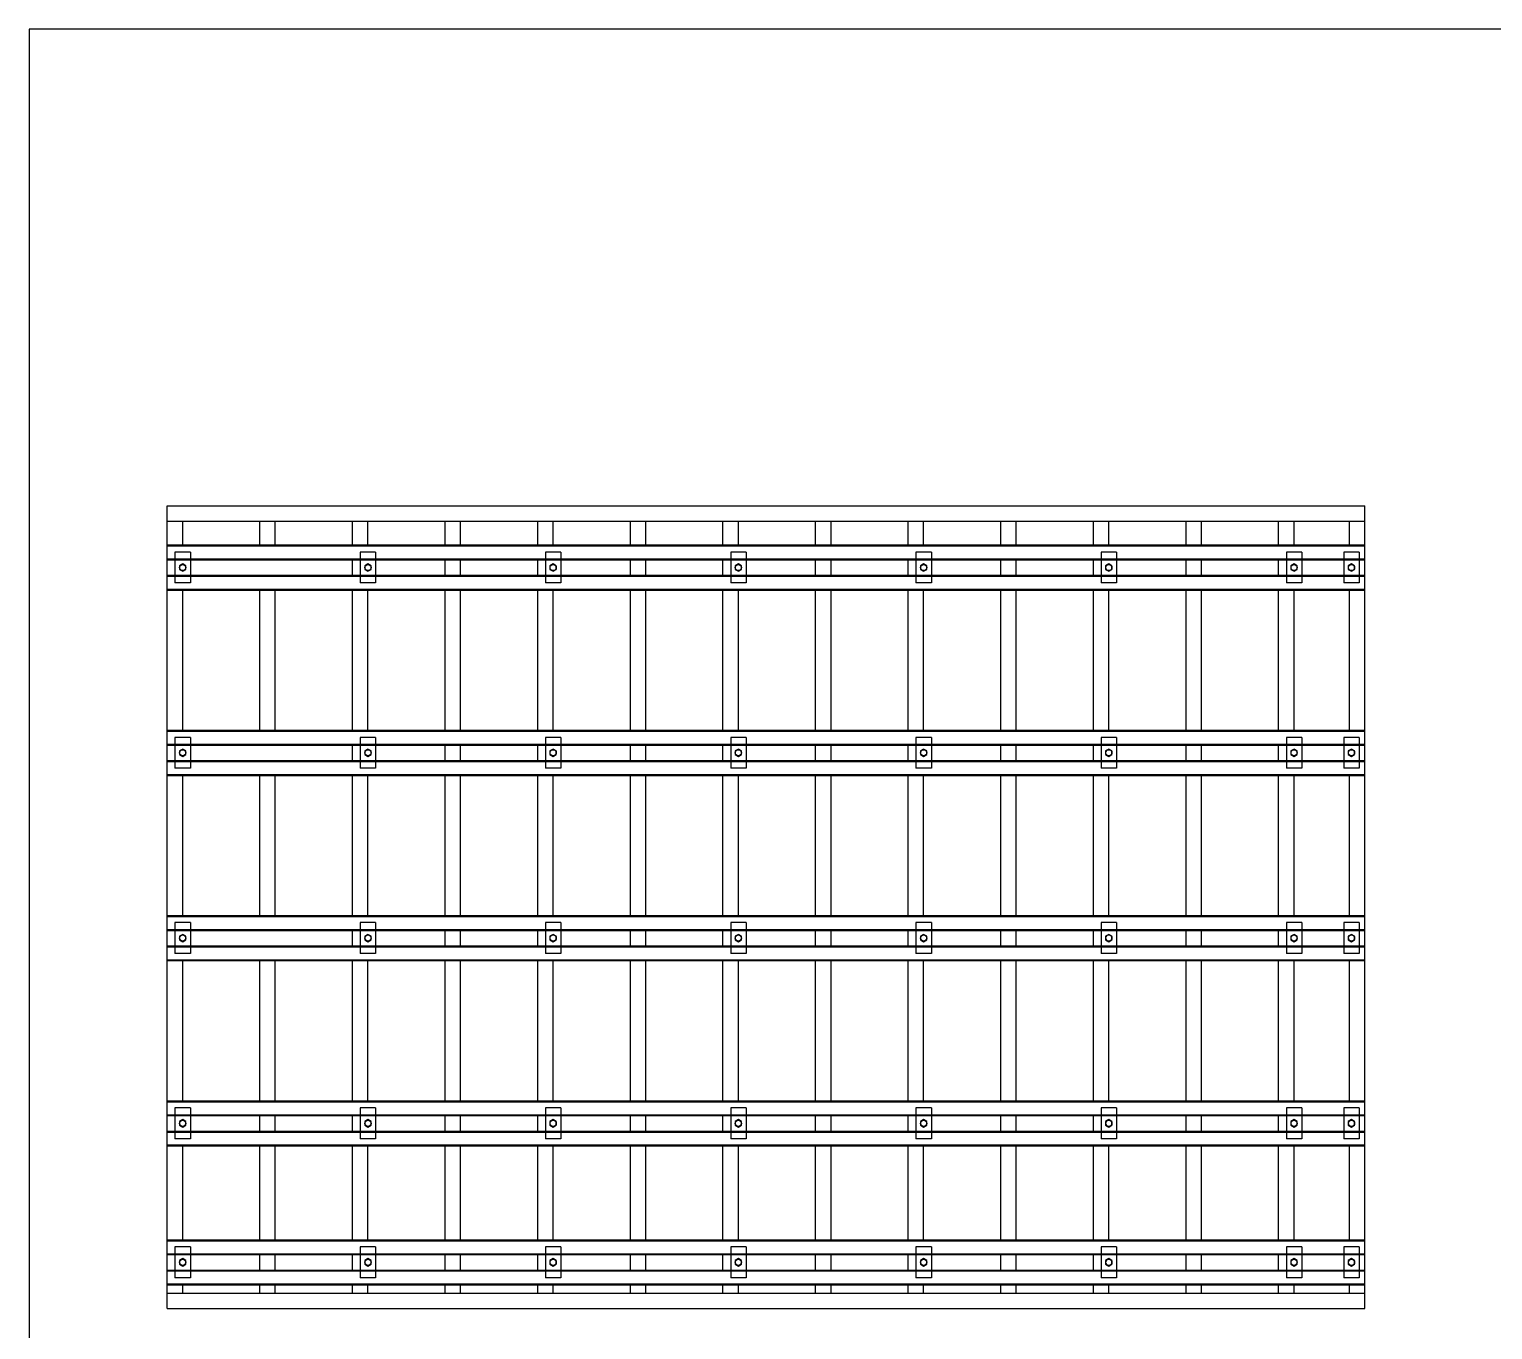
# Model space of a CAD drawing. Header units: metres. Extents: x 0 to 193, y 0 to 136.
# Drawn here: x 0 to 94.8, y 52.3 to 136.5 of the extents above; entities that cross this region are included whole.
import ezdxf

# ---------------------------------------------------------------- set-up
doc = ezdxf.new("R2010")
doc.units = ezdxf.units.M

msp = doc.modelspace()

# ---------------------------------------------------------------- linework, layer by layer
for p, q in [((8.94, 53.64), (8.94, 105.64)), ((8.94, 105.64), (86.53, 105.64)), ((86.53, 53.64), (86.53, 105.64)), ((8.94, 104.64), (86.53, 104.64)), ((9.94, 103.1), (9.94, 104.64)), ((14.94, 103.1), (14.94, 104.64)), ((15.94, 103.1), (15.94, 104.64)), ((20.94, 103.1), (20.94, 104.64)), ((21.94, 103.1), (21.94, 104.64)), ((26.94, 103.1), (26.94, 104.64)), ((27.94, 103.1), (27.94, 104.64)), ((32.94, 103.1), (32.94, 104.64)), ((33.94, 103.1), (33.94, 104.64)), ((38.94, 103.1), (38.94, 104.64)), ((39.94, 103.1), (39.94, 104.64)), ((44.94, 103.1), (44.94, 104.64)), ((45.94, 103.1), (45.94, 104.64)), ((50.94, 103.1), (50.94, 104.64)), ((51.94, 103.1), (51.94, 104.64)), ((56.94, 103.1), (56.94, 104.64)), ((57.94, 103.1), (57.94, 104.64)), ((62.94, 103.1), (62.94, 104.64)), ((63.94, 103.1), (63.94, 104.64)), ((68.94, 103.1), (68.94, 104.64)), ((69.94, 103.1), (69.94, 104.64)), ((74.94, 103.1), (74.94, 104.64)), ((75.94, 103.1), (75.94, 104.64)), ((80.94, 103.1), (80.94, 104.64)), ((81.94, 103.1), (81.94, 104.64)), ((85.53, 103.1), (85.53, 104.64)), ((8.94, 103.1), (86.53, 103.1)), ((8.94, 103.04), (86.53, 103.04)), ((9.44, 102.64), (9.44, 100.64)), ((10.44, 102.64), (9.44, 102.64)), ((10.44, 102.64), (10.44, 100.64)), ((22.44, 102.64), (21.44, 102.64)), ((21.44, 102.64), (21.44, 100.64)), ((22.44, 102.64), (22.44, 100.64)), ((33.44, 102.64), (33.44, 100.64)), ((34.44, 102.64), (33.44, 102.64)), ((34.44, 102.64), (34.44, 100.64)), ((45.44, 102.64), (45.44, 100.64)), ((46.44, 102.64), (45.44, 102.64)), ((46.44, 102.64), (46.44, 100.64)), ((57.44, 102.64), (57.44, 100.64)), ((58.44, 102.64), (57.44, 102.64)), ((58.44, 102.64), (58.44, 100.64)), ((69.44, 102.64), (69.44, 100.64)), ((70.44, 102.64), (69.44, 102.64)), ((70.44, 102.64), (70.44, 100.64)), ((81.44, 102.64), (81.44, 100.64)), ((82.44, 102.64), (81.44, 102.64)), ((82.44, 102.64), (82.44, 100.64)), ((86.16, 102.64), (85.16, 102.64)), ((85.16, 102.64), (85.16, 100.64)), ((86.16, 102.64), (86.16, 100.64)), ((8.94, 102.2), (86.53, 102.2)), ((8.94, 102.14), (86.53, 102.14)), ((9.94, 101.88), (9.73, 101.76)), ((9.73, 101.76), (9.73, 101.52)), ((9.73, 101.52), (9.94, 101.4)), ((10.14, 101.76), (9.94, 101.88)), ((9.94, 101.4), (10.14, 101.52)), ((10.14, 101.52), (10.14, 101.76)), ((20.94, 101.14), (20.94, 102.14)), ((21.94, 101.88), (21.73, 101.76)), ((21.73, 101.76), (21.73, 101.52)), ((21.73, 101.52), (21.94, 101.4)), ((22.14, 101.76), (21.94, 101.88)), ((21.94, 101.4), (22.14, 101.52)), ((22.14, 101.52), (22.14, 101.76)), ((26.94, 101.14), (26.94, 102.14)), ((27.94, 101.14), (27.94, 102.14)), ((32.94, 101.14), (32.94, 102.14)), ((33.94, 101.88), (33.73, 101.76)), ((33.73, 101.76), (33.73, 101.52)), ((33.73, 101.52), (33.94, 101.4)), ((34.14, 101.76), (33.94, 101.88)), ((33.94, 101.4), (34.14, 101.52)), ((34.14, 101.52), (34.14, 101.76)), ((38.94, 101.14), (38.94, 102.14)), ((39.94, 101.14), (39.94, 102.14)), ((44.94, 101.14), (44.94, 102.14)), ((45.94, 101.88), (45.73, 101.76)), ((45.73, 101.76), (45.73, 101.52)), ((45.73, 101.52), (45.94, 101.4)), ((46.14, 101.76), (45.94, 101.88)), ((45.94, 101.4), (46.14, 101.52)), ((46.14, 101.52), (46.14, 101.76)), ((50.94, 101.14), (50.94, 102.14)), ((51.94, 101.14), (51.94, 102.14)), ((56.94, 101.14), (56.94, 102.14)), ((57.94, 101.88), (57.73, 101.76)), ((57.73, 101.76), (57.73, 101.52)), ((57.73, 101.52), (57.94, 101.4)), ((58.14, 101.76), (57.94, 101.88)), ((57.94, 101.4), (58.14, 101.52)), ((58.14, 101.52), (58.14, 101.76)), ((62.94, 101.14), (62.94, 102.14)), ((63.94, 101.14), (63.94, 102.14)), ((68.94, 101.14), (68.94, 102.14)), ((69.94, 101.88), (69.73, 101.76)), ((69.73, 101.76), (69.73, 101.52)), ((69.73, 101.52), (69.94, 101.4)), ((70.14, 101.76), (69.94, 101.88)), ((69.94, 101.4), (70.14, 101.52)), ((70.14, 101.52), (70.14, 101.76)), ((74.94, 101.14), (74.94, 102.14)), ((75.94, 101.14), (75.94, 102.14)), ((80.94, 101.14), (80.94, 102.14)), ((81.94, 101.88), (81.73, 101.76)), ((81.73, 101.76), (81.73, 101.52)), ((81.73, 101.52), (81.94, 101.4)), ((82.14, 101.76), (81.94, 101.88)), ((81.94, 101.4), (82.14, 101.52)), ((82.14, 101.52), (82.14, 101.76)), ((85.66, 101.88), (85.45, 101.76)), ((85.45, 101.76), (85.45, 101.52)), ((85.45, 101.52), (85.66, 101.4)), ((85.86, 101.76), (85.66, 101.88)), ((85.66, 101.4), (85.86, 101.52)), ((85.86, 101.52), (85.86, 101.76)), ((8.94, 101.14), (86.53, 101.14)), ((8.94, 101.08), (86.53, 101.08)), ((10.44, 100.64), (9.44, 100.64)), ((22.44, 100.64), (21.44, 100.64)), ((34.44, 100.64), (33.44, 100.64)), ((46.44, 100.64), (45.44, 100.64)), ((58.44, 100.64), (57.44, 100.64)), ((70.44, 100.64), (69.44, 100.64)), ((82.44, 100.64), (81.44, 100.64)), ((86.16, 100.64), (85.16, 100.64)), ((8.94, 100.24), (86.53, 100.24)), ((8.94, 100.18), (86.53, 100.18)), ((9.94, 91.1), (9.94, 100.18)), ((14.94, 91.1), (14.94, 100.18)), ((15.94, 91.1), (15.94, 100.18)), ((20.94, 91.1), (20.94, 100.18)), ((20.94, 99.64), (20.94, 100.18)), ((21.94, 91.1), (21.94, 100.18)), ((21.94, 99.64), (21.94, 100.18)), ((26.94, 91.1), (26.94, 100.18)), ((26.94, 99.64), (26.94, 100.18)), ((27.94, 91.1), (27.94, 100.18)), ((27.94, 99.64), (27.94, 100.18)), ((32.94, 91.1), (32.94, 100.18)), ((32.94, 99.64), (32.94, 100.18)), ((33.94, 91.1), (33.94, 100.18)), ((33.94, 99.64), (33.94, 100.18)), ((38.94, 91.1), (38.94, 100.18)), ((38.94, 99.64), (38.94, 100.18)), ((39.94, 91.1), (39.94, 100.18)), ((39.94, 99.64), (39.94, 100.18)), ((44.94, 91.1), (44.94, 100.18)), ((44.94, 99.64), (44.94, 100.18)), ((45.94, 91.1), (45.94, 100.18)), ((45.94, 99.64), (45.94, 100.18)), ((50.94, 91.1), (50.94, 100.18)), ((50.94, 99.64), (50.94, 100.18)), ((51.94, 91.1), (51.94, 100.18)), ((51.94, 99.64), (51.94, 100.18)), ((56.94, 91.1), (56.94, 100.18)), ((56.94, 99.64), (56.94, 100.18)), ((57.94, 91.1), (57.94, 100.18)), ((57.94, 99.64), (57.94, 100.18)), ((62.94, 91.1), (62.94, 100.18)), ((62.94, 99.64), (62.94, 100.18)), ((63.94, 91.1), (63.94, 100.18)), ((63.94, 99.64), (63.94, 100.18)), ((68.94, 91.1), (68.94, 100.18)), ((68.94, 99.64), (68.94, 100.18)), ((69.94, 91.1), (69.94, 100.18)), ((69.94, 99.64), (69.94, 100.18)), ((74.94, 91.1), (74.94, 100.18)), ((74.94, 99.64), (74.94, 100.18)), ((75.94, 91.1), (75.94, 100.18)), ((75.94, 99.64), (75.94, 100.18)), ((80.94, 91.1), (80.94, 100.18)), ((80.94, 99.64), (80.94, 100.18)), ((81.94, 91.1), (81.94, 100.18)), ((81.94, 99.64), (81.94, 100.18)), ((85.53, 91.1), (85.53, 100.18)), ((8.94, 91.1), (86.53, 91.1)), ((8.94, 91.04), (86.53, 91.04)), ((8.94, 90.2), (86.53, 90.2)), ((8.94, 90.14), (86.53, 90.14)), ((9.44, 90.64), (9.44, 88.64)), ((10.44, 90.64), (9.44, 90.64)), ((10.44, 90.64), (10.44, 88.64)), ((20.94, 89.14), (20.94, 90.14)), ((22.44, 90.64), (21.44, 90.64)), ((21.44, 90.64), (21.44, 88.64)), ((22.44, 90.64), (22.44, 88.64)), ((26.94, 89.14), (26.94, 90.14)), ((27.94, 89.14), (27.94, 90.14)), ((32.94, 89.14), (32.94, 90.14)), ((33.44, 90.64), (33.44, 88.64)), ((34.44, 90.64), (33.44, 90.64)), ((34.44, 90.64), (34.44, 88.64)), ((38.94, 89.14), (38.94, 90.14)), ((39.94, 89.14), (39.94, 90.14)), ((44.94, 89.14), (44.94, 90.14)), ((45.44, 90.64), (45.44, 88.64)), ((46.44, 90.64), (45.44, 90.64)), ((46.44, 90.64), (46.44, 88.64)), ((50.94, 89.14), (50.94, 90.14)), ((51.94, 89.14), (51.94, 90.14)), ((56.94, 89.14), (56.94, 90.14)), ((57.44, 90.64), (57.44, 88.64)), ((58.44, 90.64), (57.44, 90.64)), ((58.44, 90.64), (58.44, 88.64)), ((62.94, 89.14), (62.94, 90.14)), ((63.94, 89.14), (63.94, 90.14)), ((68.94, 89.14), (68.94, 90.14)), ((69.44, 90.64), (69.44, 88.64)), ((70.44, 90.64), (69.44, 90.64)), ((70.44, 90.64), (70.44, 88.64)), ((74.94, 89.14), (74.94, 90.14)), ((75.94, 89.14), (75.94, 90.14)), ((80.94, 89.14), (80.94, 90.14)), ((81.44, 90.64), (81.44, 88.64)), ((82.44, 90.64), (81.44, 90.64)), ((82.44, 90.64), (82.44, 88.64)), ((85.16, 90.64), (85.16, 88.64)), ((86.16, 90.64), (85.16, 90.64)), ((86.16, 90.64), (86.16, 88.64)), ((8.94, 89.14), (86.53, 89.14)), ((9.94, 89.88), (9.73, 89.76)), ((9.73, 89.76), (9.73, 89.52)), ((9.73, 89.52), (9.94, 89.4)), ((10.14, 89.76), (9.94, 89.88)), ((9.94, 89.4), (10.14, 89.52)), ((10.14, 89.52), (10.14, 89.76)), ((21.94, 89.88), (21.73, 89.76)), ((21.73, 89.76), (21.73, 89.52)), ((21.73, 89.52), (21.94, 89.4)), ((22.14, 89.76), (21.94, 89.88)), ((21.94, 89.4), (22.14, 89.52)), ((22.14, 89.52), (22.14, 89.76)), ((33.94, 89.88), (33.73, 89.76)), ((33.73, 89.76), (33.73, 89.52)), ((33.73, 89.52), (33.94, 89.4)), ((34.14, 89.76), (33.94, 89.88)), ((33.94, 89.4), (34.14, 89.52)), ((34.14, 89.52), (34.14, 89.76)), ((45.94, 89.88), (45.73, 89.76)), ((45.73, 89.76), (45.73, 89.52)), ((45.73, 89.52), (45.94, 89.4)), ((46.14, 89.76), (45.94, 89.88)), ((45.94, 89.4), (46.14, 89.52)), ((46.14, 89.52), (46.14, 89.76)), ((57.94, 89.88), (57.73, 89.76)), ((57.73, 89.76), (57.73, 89.52)), ((57.73, 89.52), (57.94, 89.4)), ((58.14, 89.76), (57.94, 89.88)), ((57.94, 89.4), (58.14, 89.52)), ((58.14, 89.52), (58.14, 89.76)), ((69.94, 89.88), (69.73, 89.76)), ((69.73, 89.76), (69.73, 89.52)), ((69.73, 89.52), (69.94, 89.4)), ((70.14, 89.76), (69.94, 89.88)), ((69.94, 89.4), (70.14, 89.52)), ((70.14, 89.52), (70.14, 89.76)), ((81.94, 89.88), (81.73, 89.76)), ((81.73, 89.76), (81.73, 89.52)), ((81.73, 89.52), (81.94, 89.4)), ((82.14, 89.76), (81.94, 89.88)), ((81.94, 89.4), (82.14, 89.52)), ((82.14, 89.52), (82.14, 89.76)), ((85.66, 89.88), (85.45, 89.76)), ((85.45, 89.76), (85.45, 89.52)), ((85.45, 89.52), (85.66, 89.4)), ((85.86, 89.76), (85.66, 89.88)), ((85.66, 89.4), (85.86, 89.52)), ((85.86, 89.52), (85.86, 89.76)), ((8.94, 89.08), (86.53, 89.08)), ((8.94, 88.24), (86.53, 88.24)), ((8.94, 88.18), (86.53, 88.18)), ((10.44, 88.64), (9.44, 88.64)), ((9.94, 79.1), (9.94, 88.18)), ((14.94, 79.1), (14.94, 88.18)), ((15.94, 79.1), (15.94, 88.18)), ((20.94, 79.1), (20.94, 88.18)), ((20.94, 87.64), (20.94, 88.18)), ((22.44, 88.64), (21.44, 88.64)), ((21.94, 79.1), (21.94, 88.18)), ((21.94, 87.64), (21.94, 88.18)), ((26.94, 79.1), (26.94, 88.18)), ((26.94, 87.64), (26.94, 88.18)), ((27.94, 79.1), (27.94, 88.18)), ((27.94, 87.64), (27.94, 88.18)), ((32.94, 79.1), (32.94, 88.18)), ((32.94, 87.64), (32.94, 88.18)), ((34.44, 88.64), (33.44, 88.64)), ((33.94, 79.1), (33.94, 88.18)), ((33.94, 87.64), (33.94, 88.18)), ((38.94, 79.1), (38.94, 88.18)), ((38.94, 87.64), (38.94, 88.18)), ((39.94, 79.1), (39.94, 88.18)), ((39.94, 87.64), (39.94, 88.18)), ((44.94, 79.1), (44.94, 88.18)), ((44.94, 87.64), (44.94, 88.18)), ((46.44, 88.64), (45.44, 88.64)), ((45.94, 79.1), (45.94, 88.18)), ((45.94, 87.64), (45.94, 88.18)), ((50.94, 79.1), (50.94, 88.18)), ((50.94, 87.64), (50.94, 88.18)), ((51.94, 79.1), (51.94, 88.18)), ((51.94, 87.64), (51.94, 88.18)), ((56.94, 79.1), (56.94, 88.18)), ((56.94, 87.64), (56.94, 88.18)), ((58.44, 88.64), (57.44, 88.64)), ((57.94, 79.1), (57.94, 88.18)), ((57.94, 87.64), (57.94, 88.18)), ((62.94, 79.1), (62.94, 88.18)), ((62.94, 87.64), (62.94, 88.18)), ((63.94, 79.1), (63.94, 88.18)), ((63.94, 87.64), (63.94, 88.18)), ((68.94, 79.1), (68.94, 88.18)), ((68.94, 87.64), (68.94, 88.18)), ((70.44, 88.64), (69.44, 88.64)), ((69.94, 79.1), (69.94, 88.18)), ((69.94, 87.64), (69.94, 88.18)), ((74.94, 79.1), (74.94, 88.18)), ((74.94, 87.64), (74.94, 88.18)), ((75.94, 79.1), (75.94, 88.18)), ((75.94, 87.64), (75.94, 88.18)), ((80.94, 79.1), (80.94, 88.18)), ((80.94, 87.64), (80.94, 88.18)), ((82.44, 88.64), (81.44, 88.64)), ((81.94, 79.1), (81.94, 88.18)), ((81.94, 87.64), (81.94, 88.18)), ((86.16, 88.64), (85.16, 88.64)), ((85.53, 79.1), (85.53, 88.18)), ((8.94, 79.1), (86.53, 79.1)), ((8.94, 79.04), (86.53, 79.04)), ((8.94, 78.2), (86.53, 78.2)), ((8.94, 78.14), (86.53, 78.14)), ((9.44, 78.64), (9.44, 76.64)), ((10.44, 78.64), (9.44, 78.64)), ((9.94, 77.88), (9.73, 77.76)), ((9.73, 77.76), (9.73, 77.52)), ((10.14, 77.76), (9.94, 77.88)), ((10.14, 77.52), (10.14, 77.76)), ((10.44, 78.64), (10.44, 76.64)), ((20.94, 77.14), (20.94, 78.14)), ((22.44, 78.64), (21.44, 78.64)), ((21.44, 78.64), (21.44, 76.64)), ((21.94, 77.88), (21.73, 77.76)), ((21.73, 77.76), (21.73, 77.52)), ((22.14, 77.76), (21.94, 77.88)), ((22.14, 77.52), (22.14, 77.76)), ((22.44, 78.64), (22.44, 76.64)), ((26.94, 77.14), (26.94, 78.14)), ((27.94, 77.14), (27.94, 78.14)), ((32.94, 77.14), (32.94, 78.14)), ((33.44, 78.64), (33.44, 76.64)), ((34.44, 78.64), (33.44, 78.64)), ((33.94, 77.88), (33.73, 77.76)), ((33.73, 77.76), (33.73, 77.52)), ((34.14, 77.76), (33.94, 77.88)), ((34.14, 77.52), (34.14, 77.76)), ((34.44, 78.64), (34.44, 76.64)), ((38.94, 77.14), (38.94, 78.14)), ((39.94, 77.14), (39.94, 78.14)), ((44.94, 77.14), (44.94, 78.14)), ((45.44, 78.64), (45.44, 76.64)), ((46.44, 78.64), (45.44, 78.64)), ((45.94, 77.88), (45.73, 77.76)), ((45.73, 77.76), (45.73, 77.52)), ((46.14, 77.76), (45.94, 77.88)), ((46.14, 77.52), (46.14, 77.76)), ((46.44, 78.64), (46.44, 76.64)), ((50.94, 77.14), (50.94, 78.14)), ((51.94, 77.14), (51.94, 78.14)), ((56.94, 77.14), (56.94, 78.14)), ((57.44, 78.64), (57.44, 76.64)), ((58.44, 78.64), (57.44, 78.64)), ((57.94, 77.88), (57.73, 77.76)), ((57.73, 77.76), (57.73, 77.52)), ((58.14, 77.76), (57.94, 77.88)), ((58.14, 77.52), (58.14, 77.76)), ((58.44, 78.64), (58.44, 76.64)), ((62.94, 77.14), (62.94, 78.14)), ((63.94, 77.14), (63.94, 78.14)), ((68.94, 77.14), (68.94, 78.14)), ((69.44, 78.64), (69.44, 76.64)), ((70.44, 78.64), (69.44, 78.64)), ((69.94, 77.88), (69.73, 77.76)), ((69.73, 77.76), (69.73, 77.52)), ((70.14, 77.76), (69.94, 77.88)), ((70.14, 77.52), (70.14, 77.76)), ((70.44, 78.64), (70.44, 76.64)), ((74.94, 77.14), (74.94, 78.14)), ((75.94, 77.14), (75.94, 78.14)), ((80.94, 77.14), (80.94, 78.14)), ((81.44, 78.64), (81.44, 76.64)), ((82.44, 78.64), (81.44, 78.64)), ((81.94, 77.88), (81.73, 77.76)), ((81.73, 77.76), (81.73, 77.52)), ((82.14, 77.76), (81.94, 77.88)), ((82.14, 77.52), (82.14, 77.76)), ((82.44, 78.64), (82.44, 76.64)), ((86.16, 78.64), (85.16, 78.64)), ((85.16, 78.64), (85.16, 76.64)), ((85.66, 77.88), (85.45, 77.76)), ((85.45, 77.76), (85.45, 77.52)), ((85.86, 77.76), (85.66, 77.88)), ((85.86, 77.52), (85.86, 77.76)), ((86.16, 78.64), (86.16, 76.64)), ((8.94, 77.14), (86.53, 77.14)), ((8.94, 77.08), (86.53, 77.08)), ((9.73, 77.52), (9.94, 77.4)), ((9.94, 77.4), (10.14, 77.52)), ((21.73, 77.52), (21.94, 77.4)), ((21.94, 77.4), (22.14, 77.52)), ((33.73, 77.52), (33.94, 77.4)), ((33.94, 77.4), (34.14, 77.52)), ((45.73, 77.52), (45.94, 77.4)), ((45.94, 77.4), (46.14, 77.52)), ((57.73, 77.52), (57.94, 77.4)), ((57.94, 77.4), (58.14, 77.52)), ((69.73, 77.52), (69.94, 77.4)), ((69.94, 77.4), (70.14, 77.52)), ((81.73, 77.52), (81.94, 77.4)), ((81.94, 77.4), (82.14, 77.52)), ((85.45, 77.52), (85.66, 77.4)), ((85.66, 77.4), (85.86, 77.52)), ((8.94, 76.24), (86.53, 76.24)), ((8.94, 76.18), (86.53, 76.18)), ((10.44, 76.64), (9.44, 76.64)), ((9.94, 67.1), (9.94, 76.18)), ((14.94, 67.1), (14.94, 76.18)), ((15.94, 67.1), (15.94, 76.18)), ((20.94, 67.1), (20.94, 76.18)), ((20.94, 75.64), (20.94, 76.18)), ((22.44, 76.64), (21.44, 76.64)), ((21.94, 67.1), (21.94, 76.18)), ((21.94, 75.64), (21.94, 76.18)), ((26.94, 67.1), (26.94, 76.18)), ((26.94, 75.64), (26.94, 76.18)), ((27.94, 67.1), (27.94, 76.18)), ((27.94, 75.64), (27.94, 76.18)), ((32.94, 67.1), (32.94, 76.18)), ((32.94, 75.64), (32.94, 76.18)), ((34.44, 76.64), (33.44, 76.64)), ((33.94, 67.1), (33.94, 76.18)), ((33.94, 75.64), (33.94, 76.18)), ((38.94, 67.1), (38.94, 76.18)), ((38.94, 75.64), (38.94, 76.18)), ((39.94, 67.1), (39.94, 76.18)), ((39.94, 75.64), (39.94, 76.18)), ((44.94, 67.1), (44.94, 76.18)), ((44.94, 75.64), (44.94, 76.18)), ((46.44, 76.64), (45.44, 76.64)), ((45.94, 67.1), (45.94, 76.18)), ((45.94, 75.64), (45.94, 76.18)), ((50.94, 67.1), (50.94, 76.18)), ((50.94, 75.64), (50.94, 76.18)), ((51.94, 67.1), (51.94, 76.18)), ((51.94, 75.64), (51.94, 76.18)), ((56.94, 67.1), (56.94, 76.18)), ((56.94, 75.64), (56.94, 76.18)), ((58.44, 76.64), (57.44, 76.64)), ((57.94, 67.1), (57.94, 76.18)), ((57.94, 75.64), (57.94, 76.18)), ((62.94, 67.1), (62.94, 76.18)), ((62.94, 75.64), (62.94, 76.18)), ((63.94, 67.1), (63.94, 76.18)), ((63.94, 75.64), (63.94, 76.18)), ((68.94, 67.1), (68.94, 76.18)), ((68.94, 75.64), (68.94, 76.18)), ((70.44, 76.64), (69.44, 76.64)), ((69.94, 67.1), (69.94, 76.18)), ((69.94, 75.64), (69.94, 76.18)), ((74.94, 67.1), (74.94, 76.18)), ((74.94, 75.64), (74.94, 76.18)), ((75.94, 67.1), (75.94, 76.18)), ((75.94, 75.64), (75.94, 76.18)), ((80.94, 67.1), (80.94, 76.18)), ((80.94, 75.64), (80.94, 76.18)), ((82.44, 76.64), (81.44, 76.64)), ((81.94, 67.1), (81.94, 76.18)), ((81.94, 75.64), (81.94, 76.18)), ((86.16, 76.64), (85.16, 76.64)), ((85.53, 67.1), (85.53, 76.18)), ((8.94, 67.1), (86.53, 67.1)), ((8.94, 67.04), (86.53, 67.04)), ((9.44, 66.64), (9.44, 64.64)), ((10.44, 66.64), (9.44, 66.64)), ((10.44, 66.64), (10.44, 64.64)), ((22.44, 66.64), (21.44, 66.64)), ((21.44, 66.64), (21.44, 64.64)), ((22.44, 66.64), (22.44, 64.64)), ((33.44, 66.64), (33.44, 64.64)), ((34.44, 66.64), (33.44, 66.64)), ((34.44, 66.64), (34.44, 64.64)), ((45.44, 66.64), (45.44, 64.64)), ((46.44, 66.64), (45.44, 66.64)), ((46.44, 66.64), (46.44, 64.64)), ((58.44, 66.64), (57.44, 66.64)), ((57.44, 66.64), (57.44, 64.64)), ((58.44, 66.64), (58.44, 64.64)), ((70.44, 66.64), (69.44, 66.64)), ((69.44, 66.64), (69.44, 64.64)), ((70.44, 66.64), (70.44, 64.64)), ((82.44, 66.64), (81.44, 66.64)), ((81.44, 66.64), (81.44, 64.64)), ((82.44, 66.64), (82.44, 64.64)), ((85.16, 66.64), (85.16, 64.64)), ((86.16, 66.64), (85.16, 66.64)), ((86.16, 66.64), (86.16, 64.64)), ((8.94, 66.2), (86.53, 66.2)), ((8.94, 66.14), (86.53, 66.14)), ((9.94, 65.88), (9.73, 65.76)), ((9.73, 65.76), (9.73, 65.52)), ((9.73, 65.52), (9.94, 65.4)), ((10.14, 65.76), (9.94, 65.88)), ((9.94, 65.4), (10.14, 65.52)), ((10.14, 65.52), (10.14, 65.76)), ((14.94, 65.14), (14.94, 66.14)), ((15.94, 65.14), (15.94, 66.14)), ((20.94, 65.14), (20.94, 66.14)), ((21.94, 65.88), (21.73, 65.76)), ((21.73, 65.76), (21.73, 65.52)), ((21.73, 65.52), (21.94, 65.4)), ((22.14, 65.76), (21.94, 65.88)), ((21.94, 65.4), (22.14, 65.52)), ((22.14, 65.52), (22.14, 65.76)), ((26.94, 65.14), (26.94, 66.14)), ((27.94, 65.14), (27.94, 66.14)), ((32.94, 65.14), (32.94, 66.14)), ((33.94, 65.88), (33.73, 65.76)), ((33.73, 65.76), (33.73, 65.52)), ((33.73, 65.52), (33.94, 65.4)), ((34.14, 65.76), (33.94, 65.88)), ((33.94, 65.4), (34.14, 65.52)), ((34.14, 65.52), (34.14, 65.76)), ((38.94, 65.14), (38.94, 66.14)), ((39.94, 65.14), (39.94, 66.14)), ((44.94, 65.14), (44.94, 66.14)), ((45.94, 65.88), (45.73, 65.76)), ((45.73, 65.76), (45.73, 65.52)), ((45.73, 65.52), (45.94, 65.4)), ((46.14, 65.76), (45.94, 65.88)), ((45.94, 65.4), (46.14, 65.52)), ((46.14, 65.52), (46.14, 65.76)), ((50.94, 65.14), (50.94, 66.14)), ((51.94, 65.14), (51.94, 66.14)), ((56.94, 65.14), (56.94, 66.14)), ((57.94, 65.88), (57.73, 65.76)), ((57.73, 65.76), (57.73, 65.52)), ((57.73, 65.52), (57.94, 65.4)), ((58.14, 65.76), (57.94, 65.88)), ((57.94, 65.4), (58.14, 65.52)), ((58.14, 65.52), (58.14, 65.76)), ((62.94, 65.14), (62.94, 66.14)), ((63.94, 65.14), (63.94, 66.14)), ((68.94, 65.14), (68.94, 66.14)), ((69.94, 65.88), (69.73, 65.76)), ((69.73, 65.76), (69.73, 65.52)), ((69.73, 65.52), (69.94, 65.4)), ((70.14, 65.76), (69.94, 65.88)), ((69.94, 65.4), (70.14, 65.52)), ((70.14, 65.52), (70.14, 65.76)), ((74.94, 65.14), (74.94, 66.14)), ((75.94, 65.14), (75.94, 66.14)), ((80.94, 65.14), (80.94, 66.14)), ((81.94, 65.88), (81.73, 65.76)), ((81.73, 65.76), (81.73, 65.52)), ((81.73, 65.52), (81.94, 65.4)), ((82.14, 65.76), (81.94, 65.88)), ((81.94, 65.4), (82.14, 65.52)), ((82.14, 65.52), (82.14, 65.76)), ((85.66, 65.88), (85.45, 65.76)), ((85.45, 65.76), (85.45, 65.52)), ((85.45, 65.52), (85.66, 65.4)), ((85.86, 65.76), (85.66, 65.88)), ((85.66, 65.4), (85.86, 65.52)), ((85.86, 65.52), (85.86, 65.76)), ((8.94, 65.14), (86.53, 65.14)), ((8.94, 65.08), (86.53, 65.08)), ((10.44, 64.64), (9.44, 64.64)), ((22.44, 64.64), (21.44, 64.64)), ((34.44, 64.64), (33.44, 64.64)), ((46.44, 64.64), (45.44, 64.64)), ((58.44, 64.64), (57.44, 64.64)), ((70.44, 64.64), (69.44, 64.64)), ((82.44, 64.64), (81.44, 64.64)), ((86.16, 64.64), (85.16, 64.64)), ((8.94, 64.24), (86.53, 64.24)), ((8.94, 64.18), (86.53, 64.18)), ((9.94, 58.1), (9.94, 64.18)), ((14.94, 58.1), (14.94, 64.18)), ((14.94, 63.64), (14.94, 64.18)), ((15.94, 58.1), (15.94, 64.18)), ((15.94, 63.64), (15.94, 64.18)), ((20.94, 58.1), (20.94, 64.18)), ((20.94, 63.64), (20.94, 64.18)), ((21.94, 58.1), (21.94, 64.18)), ((21.94, 63.64), (21.94, 64.18)), ((26.94, 58.1), (26.94, 64.18)), ((26.94, 63.64), (26.94, 64.18)), ((27.94, 58.1), (27.94, 64.18)), ((27.94, 63.64), (27.94, 64.18)), ((32.94, 58.1), (32.94, 64.18)), ((32.94, 63.64), (32.94, 64.18)), ((33.94, 58.1), (33.94, 64.18)), ((33.94, 63.64), (33.94, 64.18)), ((38.94, 58.1), (38.94, 64.18)), ((38.94, 63.64), (38.94, 64.18)), ((39.94, 58.1), (39.94, 64.18)), ((39.94, 63.64), (39.94, 64.18)), ((44.94, 58.1), (44.94, 64.18)), ((44.94, 63.64), (44.94, 64.18)), ((45.94, 58.1), (45.94, 64.18)), ((45.94, 63.64), (45.94, 64.18)), ((50.94, 58.1), (50.94, 64.18)), ((50.94, 63.64), (50.94, 64.18)), ((51.94, 58.1), (51.94, 64.18)), ((51.94, 63.64), (51.94, 64.18)), ((56.94, 58.1), (56.94, 64.18)), ((56.94, 63.64), (56.94, 64.18)), ((57.94, 58.1), (57.94, 64.18)), ((57.94, 63.64), (57.94, 64.18)), ((62.94, 58.1), (62.94, 64.18)), ((62.94, 63.64), (62.94, 64.18)), ((63.94, 58.1), (63.94, 64.18)), ((63.94, 63.64), (63.94, 64.18)), ((68.94, 58.1), (68.94, 64.18)), ((68.94, 63.64), (68.94, 64.18)), ((69.94, 58.1), (69.94, 64.18)), ((69.94, 63.64), (69.94, 64.18)), ((74.94, 58.1), (74.94, 64.18)), ((74.94, 63.64), (74.94, 64.18)), ((75.94, 58.1), (75.94, 64.18)), ((75.94, 63.64), (75.94, 64.18)), ((80.94, 58.1), (80.94, 64.18)), ((80.94, 63.64), (80.94, 64.18)), ((81.94, 58.1), (81.94, 64.18)), ((81.94, 63.64), (81.94, 64.18)), ((85.53, 58.1), (85.53, 64.18)), ((8.94, 58.1), (86.53, 58.1)), ((8.94, 58.04), (86.53, 58.04)), ((8.94, 57.2), (86.53, 57.2)), ((8.94, 57.14), (86.53, 57.14)), ((9.44, 57.64), (9.44, 55.64)), ((10.44, 57.64), (9.44, 57.64)), ((10.44, 57.64), (10.44, 55.64)), ((14.94, 56.14), (14.94, 57.14)), ((15.94, 56.14), (15.94, 57.14)), ((20.94, 56.14), (20.94, 57.14)), ((22.44, 57.64), (21.44, 57.64)), ((21.44, 57.64), (21.44, 55.64)), ((22.44, 57.64), (22.44, 55.64)), ((26.94, 56.14), (26.94, 57.14)), ((27.94, 56.14), (27.94, 57.14)), ((32.94, 56.14), (32.94, 57.14)), ((33.44, 57.64), (33.44, 55.64)), ((34.44, 57.64), (33.44, 57.64)), ((34.44, 57.64), (34.44, 55.64)), ((38.94, 56.14), (38.94, 57.14)), ((39.94, 56.14), (39.94, 57.14)), ((44.94, 56.14), (44.94, 57.14)), ((45.44, 57.64), (45.44, 55.64)), ((46.44, 57.64), (45.44, 57.64)), ((46.44, 57.64), (46.44, 55.64)), ((50.94, 56.14), (50.94, 57.14)), ((51.94, 56.14), (51.94, 57.14)), ((56.94, 56.14), (56.94, 57.14)), ((57.44, 57.64), (57.44, 55.64)), ((58.44, 57.64), (57.44, 57.64)), ((58.44, 57.64), (58.44, 55.64)), ((62.94, 56.14), (62.94, 57.14)), ((63.94, 56.14), (63.94, 57.14)), ((68.94, 56.14), (68.94, 57.14)), ((69.44, 57.64), (69.44, 55.64)), ((70.44, 57.64), (69.44, 57.64)), ((70.44, 57.64), (70.44, 55.64)), ((74.94, 56.14), (74.94, 57.14)), ((75.94, 56.14), (75.94, 57.14)), ((80.94, 56.14), (80.94, 57.14)), ((81.44, 57.64), (81.44, 55.64)), ((82.44, 57.64), (81.44, 57.64)), ((82.44, 57.64), (82.44, 55.64)), ((85.16, 57.64), (85.16, 55.64)), ((86.16, 57.64), (85.16, 57.64)), ((86.16, 57.64), (86.16, 55.64)), ((8.94, 56.14), (86.53, 56.14)), ((8.94, 56.08), (86.53, 56.08)), ((9.94, 56.88), (9.73, 56.76)), ((9.73, 56.76), (9.73, 56.52)), ((9.73, 56.52), (9.94, 56.4)), ((10.14, 56.76), (9.94, 56.88)), ((9.94, 56.4), (10.14, 56.52)), ((10.14, 56.52), (10.14, 56.76)), ((21.94, 56.88), (21.73, 56.76)), ((21.73, 56.76), (21.73, 56.52)), ((21.73, 56.52), (21.94, 56.4)), ((22.14, 56.76), (21.94, 56.88)), ((21.94, 56.4), (22.14, 56.52)), ((22.14, 56.52), (22.14, 56.76)), ((33.94, 56.88), (33.73, 56.76)), ((33.73, 56.76), (33.73, 56.52)), ((33.73, 56.52), (33.94, 56.4)), ((34.14, 56.76), (33.94, 56.88)), ((33.94, 56.4), (34.14, 56.52)), ((34.14, 56.52), (34.14, 56.76)), ((45.94, 56.88), (45.73, 56.76)), ((45.73, 56.76), (45.73, 56.52)), ((45.73, 56.52), (45.94, 56.4)), ((46.14, 56.76), (45.94, 56.88)), ((45.94, 56.4), (46.14, 56.52)), ((46.14, 56.52), (46.14, 56.76)), ((57.94, 56.88), (57.73, 56.76)), ((57.73, 56.76), (57.73, 56.52)), ((57.73, 56.52), (57.94, 56.4)), ((58.14, 56.76), (57.94, 56.88)), ((57.94, 56.4), (58.14, 56.52)), ((58.14, 56.52), (58.14, 56.76)), ((69.94, 56.88), (69.73, 56.76)), ((69.73, 56.76), (69.73, 56.52)), ((69.73, 56.52), (69.94, 56.4)), ((70.14, 56.76), (69.94, 56.88)), ((69.94, 56.4), (70.14, 56.52)), ((70.14, 56.52), (70.14, 56.76)), ((81.94, 56.88), (81.73, 56.76)), ((81.73, 56.76), (81.73, 56.52)), ((81.73, 56.52), (81.94, 56.4)), ((82.14, 56.76), (81.94, 56.88)), ((81.94, 56.4), (82.14, 56.52)), ((82.14, 56.52), (82.14, 56.76)), ((85.66, 56.88), (85.45, 56.76)), ((85.45, 56.76), (85.45, 56.52)), ((85.45, 56.52), (85.66, 56.4)), ((85.86, 56.76), (85.66, 56.88)), ((85.66, 56.4), (85.86, 56.52)), ((85.86, 56.52), (85.86, 56.76)), ((8.94, 55.24), (86.53, 55.24)), ((8.94, 55.18), (86.53, 55.18)), ((10.44, 55.64), (9.44, 55.64)), ((9.94, 54.64), (9.94, 55.18)), ((14.94, 54.64), (14.94, 55.18)), ((15.94, 54.64), (15.94, 55.18)), ((20.94, 54.64), (20.94, 55.18)), ((22.44, 55.64), (21.44, 55.64)), ((21.94, 54.64), (21.94, 55.18)), ((26.94, 54.64), (26.94, 55.18)), ((27.94, 54.64), (27.94, 55.18)), ((32.94, 54.64), (32.94, 55.18)), ((34.44, 55.64), (33.44, 55.64)), ((33.94, 54.64), (33.94, 55.18)), ((38.94, 54.64), (38.94, 55.18)), ((39.94, 54.64), (39.94, 55.18)), ((44.94, 54.64), (44.94, 55.18)), ((46.44, 55.64), (45.44, 55.64)), ((45.94, 54.64), (45.94, 55.18)), ((50.94, 54.64), (50.94, 55.18)), ((51.94, 54.64), (51.94, 55.18)), ((56.94, 54.64), (56.94, 55.18)), ((58.44, 55.64), (57.44, 55.64)), ((57.94, 54.64), (57.94, 55.18)), ((62.94, 54.64), (62.94, 55.18)), ((63.94, 54.64), (63.94, 55.18)), ((68.94, 54.64), (68.94, 55.18)), ((70.44, 55.64), (69.44, 55.64)), ((69.94, 54.64), (69.94, 55.18)), ((74.94, 54.64), (74.94, 55.18)), ((75.94, 54.64), (75.94, 55.18)), ((80.94, 54.64), (80.94, 55.18)), ((82.44, 55.64), (81.44, 55.64)), ((81.94, 54.64), (81.94, 55.18)), ((86.16, 55.64), (85.16, 55.64)), ((85.53, 54.64), (85.53, 55.18)), ((8.94, 54.64), (86.53, 54.64)), ((8.94, 53.64), (86.53, 53.64))]:
    msp.add_line(p, q)
msp.add_lwpolyline([(0, 0), (193.05, 0), (193.05, 136.5), (0, 136.5), (0, 0)])
for centre in [(9.94, 101.64), (21.94, 101.64), (33.94, 101.64), (45.94, 101.64), (57.94, 101.64), (69.94, 101.64), (81.94, 101.64), (85.66, 101.64), (9.94, 89.64), (21.94, 89.64), (33.94, 89.64), (45.94, 89.64), (57.94, 89.64), (69.94, 89.64), (81.94, 89.64), (85.66, 89.64), (9.94, 77.64), (21.94, 77.64), (33.94, 77.64), (45.94, 77.64), (57.94, 77.64), (69.94, 77.64), (81.94, 77.64), (85.66, 77.64), (9.94, 65.64), (21.94, 65.64), (33.94, 65.64), (45.94, 65.64), (57.94, 65.64), (69.94, 65.64), (81.94, 65.64), (85.66, 65.64), (9.94, 56.64), (21.94, 56.64), (33.94, 56.64), (45.94, 56.64), (57.94, 56.64), (69.94, 56.64), (81.94, 56.64), (85.66, 56.64)]:
    msp.add_circle(centre, 0.2)

doc.saveas('drawing.dxf')
